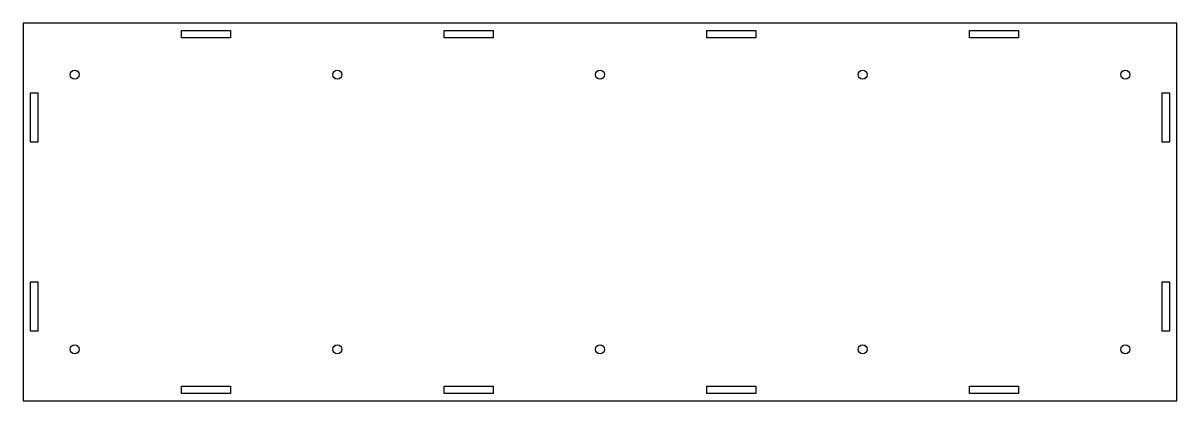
# Model space of a CAD drawing. Header units: millimetres. Extents: x -235 to 235, y -77 to 77.
import ezdxf

# ---------------------------------------------------------------- set-up
doc = ezdxf.new("R2010")
doc.units = ezdxf.units.MM

msp = doc.modelspace()

# ---------------------------------------------------------------- linework, layer by layer
for points in [[(-235, -77), (235, -77), (235, 77), (-235, 77)], [(-170.5, 74), (-150.5, 74), (-150.5, 71), (-170.5, 71)], [(-43.5, 71), (-63.5, 71), (-63.5, 74), (-43.5, 74)], [(63.5, 71), (43.5, 71), (43.5, 74), (63.5, 74)], [(170.5, 71), (150.5, 71), (150.5, 74), (170.5, 74)], [(-232, 48.5), (-229, 48.5), (-229, 28.5), (-232, 28.5)], [(229, 48.5), (232, 48.5), (232, 28.5), (229, 28.5)], [(-232, -28.5), (-229, -28.5), (-229, -48.5), (-232, -48.5)], [(229, -28.5), (232, -28.5), (232, -48.5), (229, -48.5)], [(-170.5, -71), (-150.5, -71), (-150.5, -74), (-170.5, -74)], [(-63.5, -71), (-43.5, -71), (-43.5, -74), (-63.5, -74)], [(43.5, -71), (63.5, -71), (63.5, -74), (43.5, -74)], [(150.5, -71), (170.5, -71), (170.5, -74), (150.5, -74)]]:
    msp.add_lwpolyline(points, close=True)
for centre in [(-214, 56), (-107, 56), (0, 56), (107, 56), (214, 56), (-214, -56), (-107, -56), (0, -56), (107, -56), (214, -56)]:
    msp.add_circle(centre, 1.85)

doc.saveas('drawing.dxf')
